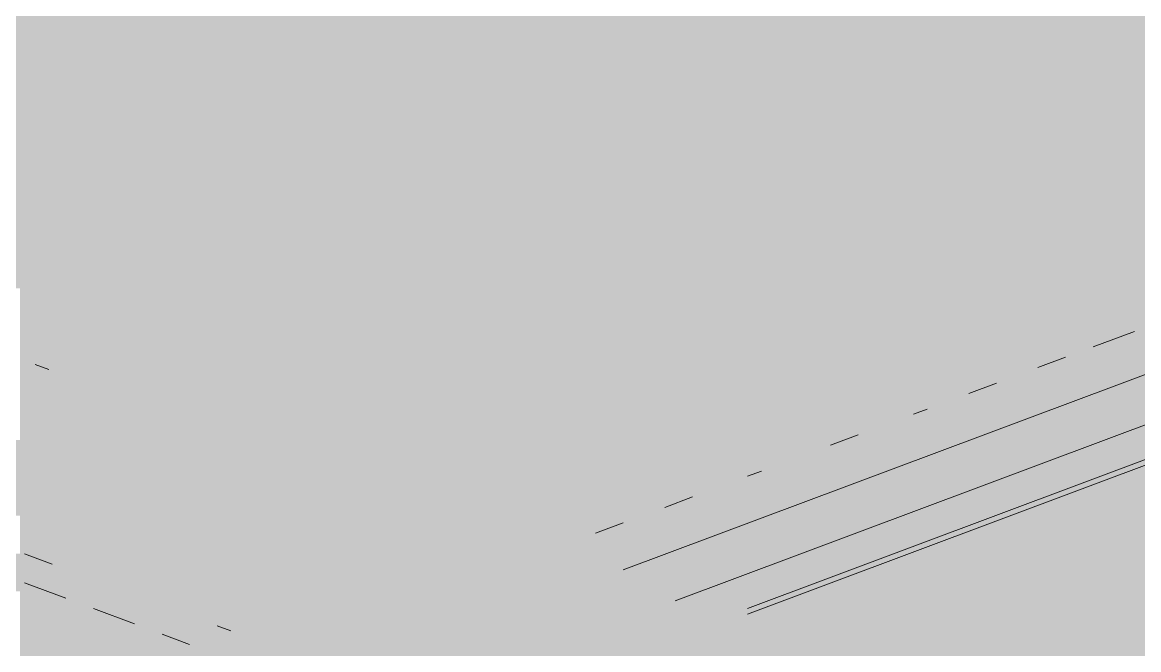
# Paper-space layout '03 3D Building and Roof' of a CAD drawing. Header units: millimetres. Extents: x 5 to 415, y 5 to 292.
# Drawn here: x 128.24 to 133.28, y 103.34 to 106.17 of the extents above; entities that cross this region are included whole.
import ezdxf

# ---------------------------------------------------------------- set-up
doc = ezdxf.new("R2010")
doc.units = ezdxf.units.MM
doc.layers.add('EXISTING', color=7, linetype='Continuous')
doc.layers.add('IMAGES', color=7, linetype='Continuous')

# ---------------------------------------------------------------- blocks, each defined once
blk = doc.blocks.new('SHEET_03')
at = {"layer": 'EXISTING', "color": 250, "lineweight": 9}
for p, q in [((130.9535, 103.6975), (138.6389, 106.5765)), ((138.9365, 106.4596), (131.1887, 103.5572)), ((131.5158, 103.5229), (139.0138, 106.3317)), ((131.5158, 103.4974), (138.8888, 106.2594)), ((133.0779, 104.7061), (133.2653, 104.7763)), ((132.828, 104.6124), (132.9529, 104.6593)), ((128.3558, 104.6034), (128.2937, 104.6267)), ((132.5156, 104.4954), (132.6405, 104.5422)), ((132.2656, 104.4018), (132.3281, 104.4252)), ((131.8907, 104.2613), (132.0157, 104.3082)), ((131.5158, 104.1209), (131.5783, 104.1443)), ((131.1409, 103.9805), (131.2659, 104.0273)), ((130.8285, 103.8634), (130.9535, 103.9102)), ((128.2463, 103.7704), (128.3707, 103.7239)), ((128.4328, 103.5695), (128.2463, 103.6393)), ((128.7437, 103.453), (128.5572, 103.5229)), ((129.1168, 103.4444), (129.179, 103.4211)), ((128.9924, 103.3598), (128.8681, 103.4064))]:
    blk.add_line(p, q, dxfattribs=at)
at = {"layer": 'IMAGES', "color": 7}
for points in [[(124.7982, 106.1714), (136.2795, 106.1714), (124.7982, 106.3429), (136.2795, 106.3429)], [(125.1409, 106), (135.7654, 106), (125.1409, 106.1714), (135.7654, 106.1714)], [(125.655, 105.8286), (135.2513, 105.8286), (125.655, 106), (135.2513, 106)], [(126.1691, 105.6571), (134.5659, 105.6571), (126.1691, 105.8286), (134.5659, 105.8286)], [(126.5118, 105.4857), (134.3945, 105.4857), (126.5118, 105.6571), (134.3945, 105.6571)], [(127.0259, 105.3143), (133.7091, 105.3143), (127.0259, 105.4857), (133.7091, 105.4857)], [(127.3686, 105.1429), (133.3663, 105.1429), (127.3686, 105.3143), (133.3663, 105.3143)], [(127.8827, 104.9714), (132.8522, 104.9714), (127.8827, 105.1429), (132.8522, 105.1429)], [(132.8522, 104.9714), (133.0236, 104.9714), (132.8522, 105.1429), (133.0236, 105.1429)], [(133.0236, 104.9714), (133.195, 104.9714), (133.0236, 105.1429), (133.195, 105.1429)], [(133.195, 104.9714), (133.3663, 104.9714), (133.195, 105.1429), (133.3663, 105.1429)], [(128.2254, 104.8), (128.3968, 104.8), (128.2254, 104.9714), (128.3968, 104.9714)], [(128.3968, 104.8), (132.5095, 104.8), (128.3968, 104.9714), (132.5095, 104.9714)], [(132.5095, 104.8), (132.6809, 104.8), (132.5095, 104.9714), (132.6809, 104.9714)], [(132.6809, 104.8), (132.8522, 104.8), (132.6809, 104.9714), (132.8522, 104.9714)], [(132.8522, 104.8), (133.0236, 104.8), (132.8522, 104.9714), (133.0236, 104.9714)], [(133.0236, 104.8), (133.195, 104.8), (133.0236, 104.9714), (133.195, 104.9714)], [(133.195, 104.6286), (133.3663, 104.6286), (133.195, 104.9714), (133.3663, 104.9714)], [(128.2254, 104.6286), (128.3968, 104.6286), (128.2254, 104.8), (128.3968, 104.8)], [(128.3968, 104.6286), (128.5682, 104.6286), (128.3968, 104.8), (128.5682, 104.8)], [(128.5682, 104.6286), (128.7395, 104.6286), (128.5682, 104.8), (128.7395, 104.8)], [(128.7395, 104.6286), (131.9954, 104.6286), (128.7395, 104.8), (131.9954, 104.8)], [(131.9954, 104.6286), (132.1668, 104.6286), (131.9954, 104.8), (132.1668, 104.8)], [(132.1668, 104.6286), (132.5095, 104.6286), (132.1668, 104.8), (132.5095, 104.8)], [(132.5095, 104.6286), (132.6809, 104.6286), (132.5095, 104.8), (132.6809, 104.8)], [(132.6809, 104.6286), (132.8522, 104.6286), (132.6809, 104.8), (132.8522, 104.8)], [(132.8522, 104.6286), (133.0236, 104.6286), (132.8522, 104.8), (133.0236, 104.8)], [(133.0236, 104.6286), (133.195, 104.6286), (133.0236, 104.8), (133.195, 104.8)], [(128.2254, 104.4571), (128.3968, 104.4571), (128.2254, 104.6286), (128.3968, 104.6286)], [(128.3968, 104.4571), (128.5682, 104.4571), (128.3968, 104.6286), (128.5682, 104.6286)], [(128.5682, 104.4571), (128.7395, 104.4571), (128.5682, 104.6286), (128.7395, 104.6286)], [(128.7395, 104.4571), (129.0822, 104.4571), (128.7395, 104.6286), (129.0822, 104.6286)], [(129.0822, 104.4571), (129.2536, 104.4571), (129.0822, 104.6286), (129.2536, 104.6286)], [(129.2536, 104.4571), (131.4813, 104.4571), (129.2536, 104.6286), (131.4813, 104.6286)], [(131.4813, 104.4571), (131.6527, 104.4571), (131.4813, 104.6286), (131.6527, 104.6286)], [(131.6527, 104.4571), (131.9954, 104.4571), (131.6527, 104.6286), (131.9954, 104.6286)], [(131.9954, 104.4571), (132.1668, 104.4571), (131.9954, 104.6286), (132.1668, 104.6286)], [(132.1668, 104.4571), (132.6809, 104.4571), (132.1668, 104.6286), (132.6809, 104.6286)], [(132.6809, 104.4571), (133.3663, 104.4571), (132.6809, 104.6286), (133.3663, 104.6286)], [(128.2254, 104.2857), (128.3968, 104.2857), (128.2254, 104.4571), (128.3968, 104.4571)], [(128.3968, 104.2857), (128.5682, 104.2857), (128.3968, 104.4571), (128.5682, 104.4571)], [(128.5682, 104.2857), (128.7395, 104.2857), (128.5682, 104.4571), (128.7395, 104.4571)], [(128.7395, 104.2857), (128.9109, 104.2857), (128.7395, 104.4571), (128.9109, 104.4571)], [(128.9109, 104.2857), (129.0822, 104.2857), (128.9109, 104.4571), (129.0822, 104.4571)], [(129.0822, 104.2857), (129.2536, 104.2857), (129.0822, 104.4571), (129.2536, 104.4571)], [(129.2536, 104.2857), (129.5963, 104.2857), (129.2536, 104.4571), (129.5963, 104.4571)], [(129.5963, 104.2857), (129.7677, 104.2857), (129.5963, 104.4571), (129.7677, 104.4571)], [(129.7677, 104.2857), (131.1386, 104.2857), (129.7677, 104.4571), (131.1386, 104.4571)], [(131.1386, 104.2857), (131.31, 104.2857), (131.1386, 104.4571), (131.31, 104.4571)], [(131.31, 104.2857), (131.4813, 104.2857), (131.31, 104.4571), (131.4813, 104.4571)], [(131.4813, 104.2857), (131.6527, 104.2857), (131.4813, 104.4571), (131.6527, 104.4571)], [(131.6527, 104.2857), (131.9954, 104.2857), (131.6527, 104.4571), (131.9954, 104.4571)], [(131.9954, 104.2857), (132.1668, 104.2857), (131.9954, 104.4571), (132.1668, 104.4571)], [(132.1668, 104.2857), (132.3381, 104.2857), (132.1668, 104.4571), (132.3381, 104.4571)], [(132.3381, 104.2857), (132.6809, 104.2857), (132.3381, 104.4571), (132.6809, 104.4571)], [(132.6809, 104.2857), (133.0236, 104.2857), (132.6809, 104.4571), (133.0236, 104.4571)], [(133.0236, 104.2857), (133.3663, 104.2857), (133.0236, 104.4571), (133.3663, 104.4571)], [(127.3686, 104.1143), (128.5682, 104.1143), (127.3686, 104.2857), (128.5682, 104.2857)], [(128.5682, 104.1143), (128.9109, 104.1143), (128.5682, 104.2857), (128.9109, 104.2857)], [(128.9109, 104.1143), (129.0822, 104.1143), (128.9109, 104.2857), (129.0822, 104.2857)], [(129.0822, 104.1143), (129.2536, 104.1143), (129.0822, 104.2857), (129.2536, 104.2857)], [(129.2536, 104.1143), (129.425, 104.1143), (129.2536, 104.2857), (129.425, 104.2857)], [(129.425, 104.1143), (129.5963, 104.1143), (129.425, 104.2857), (129.5963, 104.2857)], [(129.5963, 104.1143), (129.7677, 104.1143), (129.5963, 104.2857), (129.7677, 104.2857)], [(129.7677, 104.1143), (129.9391, 104.1143), (129.7677, 104.2857), (129.9391, 104.2857)], [(129.9391, 104.1143), (130.1104, 104.1143), (129.9391, 104.2857), (130.1104, 104.2857)], [(130.1104, 104.1143), (130.2818, 104.1143), (130.1104, 104.2857), (130.2818, 104.2857)], [(130.2818, 104.1143), (130.6245, 104.1143), (130.2818, 104.2857), (130.6245, 104.2857)], [(130.6245, 104.1143), (130.7959, 104.1143), (130.6245, 104.2857), (130.7959, 104.2857)], [(130.7959, 104.1143), (130.9672, 104.1143), (130.7959, 104.2857), (130.9672, 104.2857)], [(130.9672, 104.1143), (131.1386, 104.1143), (130.9672, 104.2857), (131.1386, 104.2857)], [(131.1386, 104.1143), (131.31, 104.1143), (131.1386, 104.2857), (131.31, 104.2857)], [(131.31, 104.1143), (131.4813, 104.1143), (131.31, 104.2857), (131.4813, 104.2857)], [(131.4813, 104.1143), (131.6527, 104.1143), (131.4813, 104.2857), (131.6527, 104.2857)], [(131.6527, 104.1143), (131.8241, 104.1143), (131.6527, 104.2857), (131.8241, 104.2857)], [(131.8241, 104.1143), (131.9954, 104.1143), (131.8241, 104.2857), (131.9954, 104.2857)], [(131.9954, 104.1143), (132.1668, 104.1143), (131.9954, 104.2857), (132.1668, 104.2857)], [(132.1668, 104.1143), (132.3381, 104.1143), (132.1668, 104.2857), (132.3381, 104.2857)], [(132.3381, 104.1143), (132.6809, 104.1143), (132.3381, 104.2857), (132.6809, 104.2857)], [(132.6809, 104.1143), (132.8522, 104.1143), (132.6809, 104.2857), (132.8522, 104.2857)], [(132.8522, 103.9429), (133.0236, 103.9429), (132.8522, 104.2857), (133.0236, 104.2857)], [(133.0236, 104.1143), (133.195, 104.1143), (133.0236, 104.2857), (133.195, 104.2857)], [(133.195, 104.1143), (133.3663, 104.1143), (133.195, 104.2857), (133.3663, 104.2857)], [(127.8827, 103.9429), (128.3968, 103.9429), (127.8827, 104.1143), (128.3968, 104.1143)], [(128.3968, 103.9429), (129.0822, 103.9429), (128.3968, 104.1143), (129.0822, 104.1143)], [(129.0822, 103.9429), (129.2536, 103.9429), (129.0822, 104.1143), (129.2536, 104.1143)], [(129.2536, 103.9429), (129.425, 103.9429), (129.2536, 104.1143), (129.425, 104.1143)], [(129.425, 103.9429), (129.7677, 103.9429), (129.425, 104.1143), (129.7677, 104.1143)], [(129.7677, 103.9429), (129.9391, 103.9429), (129.7677, 104.1143), (129.9391, 104.1143)], [(129.9391, 103.9429), (130.1104, 103.9429), (129.9391, 104.1143), (130.1104, 104.1143)], [(130.1104, 103.9429), (130.2818, 103.9429), (130.1104, 104.1143), (130.2818, 104.1143)], [(130.2818, 103.9429), (130.6245, 103.9429), (130.2818, 104.1143), (130.6245, 104.1143)], [(130.6245, 103.9429), (130.7959, 103.9429), (130.6245, 104.1143), (130.7959, 104.1143)], [(130.7959, 103.9429), (130.9672, 103.9429), (130.7959, 104.1143), (130.9672, 104.1143)], [(130.9672, 103.9429), (131.1386, 103.9429), (130.9672, 104.1143), (131.1386, 104.1143)], [(131.1386, 103.9429), (131.31, 103.9429), (131.1386, 104.1143), (131.31, 104.1143)], [(131.31, 103.7714), (131.4813, 103.7714), (131.31, 104.1143), (131.4813, 104.1143)], [(131.4813, 103.7714), (131.6527, 103.7714), (131.4813, 104.1143), (131.6527, 104.1143)], [(131.6527, 103.9429), (131.8241, 103.9429), (131.6527, 104.1143), (131.8241, 104.1143)], [(131.8241, 103.9429), (132.6809, 103.9429), (131.8241, 104.1143), (132.6809, 104.1143)], [(132.6809, 103.9429), (132.8522, 103.9429), (132.6809, 104.1143), (132.8522, 104.1143)], [(133.0236, 103.7714), (133.195, 103.7714), (133.0236, 104.1143), (133.195, 104.1143)], [(133.195, 103.9429), (133.3663, 103.9429), (133.195, 104.1143), (133.3663, 104.1143)], [(128.2254, 103.7714), (128.3968, 103.7714), (128.2254, 103.9429), (128.3968, 103.9429)], [(128.3968, 103.7714), (129.7677, 103.7714), (128.3968, 103.9429), (129.7677, 103.9429)], [(129.7677, 103.7714), (129.9391, 103.7714), (129.7677, 103.9429), (129.9391, 103.9429)], [(129.9391, 103.7714), (130.1104, 103.7714), (129.9391, 103.9429), (130.1104, 103.9429)], [(130.1104, 103.7714), (130.2818, 103.7714), (130.1104, 103.9429), (130.2818, 103.9429)], [(130.2818, 103.7714), (130.4532, 103.7714), (130.2818, 103.9429), (130.4532, 103.9429)], [(130.4532, 103.7714), (131.31, 103.7714), (130.4532, 103.9429), (131.31, 103.9429)], [(131.6527, 103.7714), (131.9954, 103.7714), (131.6527, 103.9429), (131.9954, 103.9429)], [(131.9954, 103.7714), (132.5095, 103.7714), (131.9954, 103.9429), (132.5095, 103.9429)], [(132.5095, 103.7714), (132.6809, 103.7714), (132.5095, 103.9429), (132.6809, 103.9429)], [(132.6809, 103.7714), (132.8522, 103.7714), (132.6809, 103.9429), (132.8522, 103.9429)], [(132.8522, 103.7714), (133.0236, 103.7714), (132.8522, 103.9429), (133.0236, 103.9429)], [(133.195, 103.7714), (133.3663, 103.7714), (133.195, 103.9429), (133.3663, 103.9429)], [(128.0541, 103.6), (128.3968, 103.6), (128.0541, 103.7714), (128.3968, 103.7714)], [(128.3968, 103.6), (128.5682, 103.6), (128.3968, 103.7714), (128.5682, 103.7714)], [(128.5682, 103.6), (128.7395, 103.6), (128.5682, 103.7714), (128.7395, 103.7714)], [(128.7395, 103.6), (129.0822, 103.6), (128.7395, 103.7714), (129.0822, 103.7714)], [(129.0822, 103.6), (129.2536, 103.6), (129.0822, 103.7714), (129.2536, 103.7714)], [(129.2536, 103.6), (130.1104, 103.6), (129.2536, 103.7714), (130.1104, 103.7714)], [(130.1104, 103.6), (130.4532, 103.6), (130.1104, 103.7714), (130.4532, 103.7714)], [(130.4532, 103.6), (130.6245, 103.6), (130.4532, 103.7714), (130.6245, 103.7714)], [(130.6245, 103.6), (130.9672, 103.6), (130.6245, 103.7714), (130.9672, 103.7714)], [(130.9672, 103.6), (131.6527, 103.6), (130.9672, 103.7714), (131.6527, 103.7714)], [(131.6527, 103.6), (132.1668, 103.6), (131.6527, 103.7714), (132.1668, 103.7714)], [(132.1668, 103.6), (132.5095, 103.6), (132.1668, 103.7714), (132.5095, 103.7714)], [(132.5095, 103.6), (132.6809, 103.6), (132.5095, 103.7714), (132.6809, 103.7714)], [(132.6809, 103.6), (132.8522, 103.6), (132.6809, 103.7714), (132.8522, 103.7714)], [(132.8522, 103.6), (140.3922, 103.6), (132.8522, 103.7714), (140.3922, 103.7714)], [(128.2254, 103.4286), (128.3968, 103.4286), (128.2254, 103.6), (128.3968, 103.6)], [(128.3968, 103.4286), (128.5682, 103.4286), (128.3968, 103.6), (128.5682, 103.6)], [(128.5682, 103.4286), (128.7395, 103.4286), (128.5682, 103.6), (128.7395, 103.6)], [(128.7395, 103.4286), (129.0822, 103.4286), (128.7395, 103.6), (129.0822, 103.6)], [(129.0822, 103.4286), (129.2536, 103.4286), (129.0822, 103.6), (129.2536, 103.6)], [(129.2536, 103.4286), (129.425, 103.4286), (129.2536, 103.6), (129.425, 103.6)], [(129.425, 103.4286), (130.6245, 103.4286), (129.425, 103.6), (130.6245, 103.6)], [(130.6245, 103.4286), (130.7959, 103.4286), (130.6245, 103.6), (130.7959, 103.6)], [(130.7959, 103.4286), (130.9672, 103.4286), (130.7959, 103.6), (130.9672, 103.6)], [(130.9672, 103.4286), (131.1386, 103.4286), (130.9672, 103.6), (131.1386, 103.6)], [(131.1386, 103.4286), (131.31, 103.4286), (131.1386, 103.6), (131.31, 103.6)], [(131.31, 103.4286), (131.6527, 103.4286), (131.31, 103.6), (131.6527, 103.6)], [(131.6527, 103.4286), (131.8241, 103.4286), (131.6527, 103.6), (131.8241, 103.6)], [(131.8241, 103.4286), (131.9954, 103.4286), (131.8241, 103.6), (131.9954, 103.6)], [(131.9954, 103.4286), (132.1668, 103.4286), (131.9954, 103.6), (132.1668, 103.6)], [(132.1668, 103.4286), (132.3381, 103.4286), (132.1668, 103.6), (132.3381, 103.6)], [(132.3381, 103.2571), (132.5095, 103.2571), (132.3381, 103.6), (132.5095, 103.6)], [(132.5095, 103.4286), (139.8781, 103.4286), (132.5095, 103.6), (139.8781, 103.6)], [(128.2254, 103.0857), (128.3968, 103.0857), (128.2254, 103.4286), (128.3968, 103.4286)], [(128.3968, 103.2571), (128.5682, 103.2571), (128.3968, 103.4286), (128.5682, 103.4286)], [(128.5682, 103.2571), (128.7395, 103.2571), (128.5682, 103.4286), (128.7395, 103.4286)], [(128.7395, 103.2571), (128.9109, 103.2571), (128.7395, 103.4286), (128.9109, 103.4286)], [(128.9109, 103.2571), (129.425, 103.2571), (128.9109, 103.4286), (129.425, 103.4286)], [(129.425, 103.2571), (129.5963, 103.2571), (129.425, 103.4286), (129.5963, 103.4286)], [(129.5963, 103.2571), (129.7677, 103.2571), (129.5963, 103.4286), (129.7677, 103.4286)], [(129.7677, 103.2571), (129.9391, 103.2571), (129.7677, 103.4286), (129.9391, 103.4286)], [(129.9391, 103.2571), (130.1104, 103.2571), (129.9391, 103.4286), (130.1104, 103.4286)], [(130.1104, 103.2571), (130.9672, 103.2571), (130.1104, 103.4286), (130.9672, 103.4286)], [(130.9672, 103.2571), (131.31, 103.2571), (130.9672, 103.4286), (131.31, 103.4286)], [(131.31, 103.2571), (131.4813, 103.2571), (131.31, 103.4286), (131.4813, 103.4286)], [(131.4813, 103.2571), (131.8241, 103.2571), (131.4813, 103.4286), (131.8241, 103.4286)], [(131.8241, 103.2571), (131.9954, 103.2571), (131.8241, 103.4286), (131.9954, 103.4286)], [(131.9954, 103.2571), (132.1668, 103.2571), (131.9954, 103.4286), (132.1668, 103.4286)], [(132.1668, 103.2571), (132.3381, 103.2571), (132.1668, 103.4286), (132.3381, 103.4286)], [(132.5095, 103.2571), (139.5354, 103.2571), (132.5095, 103.4286), (139.5354, 103.4286)]]:
    blk.add_solid(points, dxfattribs=at)

psp = doc.layouts.new('03 3D Building and Roof')

# ---------------------------------------------------------------- block references
psp.add_blockref('SHEET_03', (0, 0))

doc.saveas('drawing.dxf')
